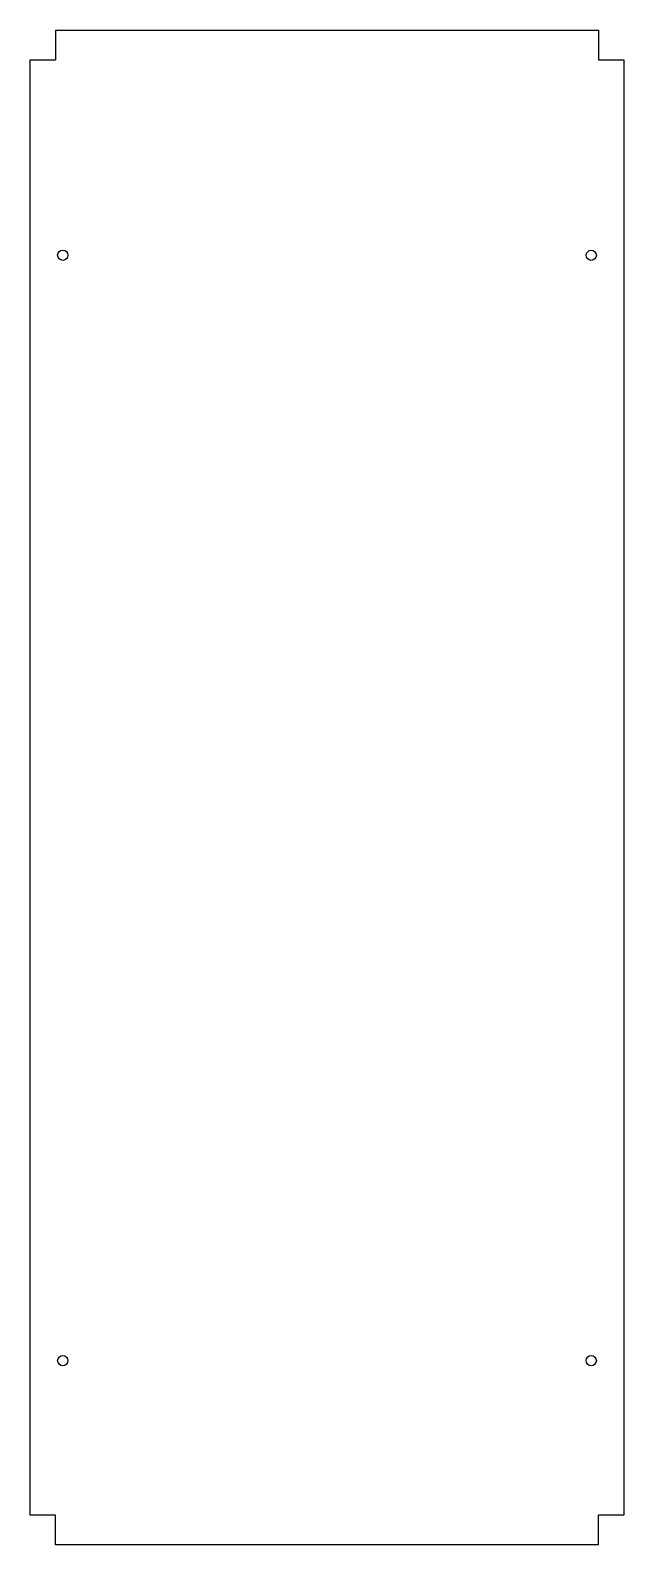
# Model space of a CAD drawing. Header units: inches. Extents: x -9.1 to 9.1, y -23.1 to 23.1.
import ezdxf

# ---------------------------------------------------------------- set-up
doc = ezdxf.new("R2010")
doc.units = ezdxf.units.IN
doc.header["$MEASUREMENT"] = 0

msp = doc.modelspace()

# ---------------------------------------------------------------- linework, layer by layer
at = {"color": 7, "linetype": 'Continuous', "lineweight": 25}
for p, q in [((-8.285, 23.119), (8.285, 23.119)), ((-8.285, 23.119), (-8.285, 22.22)), ((8.285, 23.119), (8.285, 22.22)), ((-9.054, -22.22), (-9.054, 22.22)), ((-9.054, 22.22), (-8.285, 22.22)), ((8.285, 22.22), (9.054, 22.22)), ((9.054, 22.22), (9.054, -22.22)), ((-8.285, -22.22), (-9.054, -22.22)), ((-8.285, -23.119), (-8.285, -22.22)), ((9.054, -22.22), (8.285, -22.22)), ((8.285, -23.119), (8.285, -22.22)), ((8.285, -23.119), (-8.285, -23.119))]:
    msp.add_line(p, q, dxfattribs=at)
for centre, radius in [((-8.065, 16.25), 0.156), ((8.065, 16.25), 0.155), ((-8.065, -17.5), 0.156), ((8.065, -17.5), 0.156)]:
    msp.add_circle(centre, radius, dxfattribs=at)

doc.saveas('drawing.dxf')
